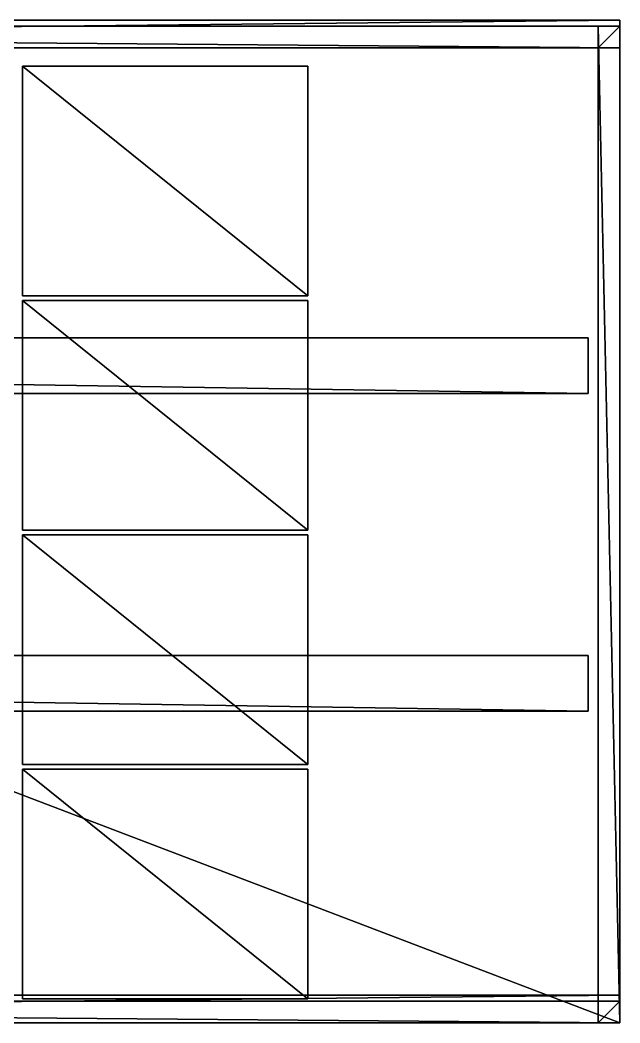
# Model space of a CAD drawing. Header units: millimetres. Extents: x -2500 to 6540, y -1255 to 1270.
# Drawn here: x 5030 to 6540, y -1255 to 1270 of the extents above; entities that cross this region are included whole.
import ezdxf

# ---------------------------------------------------------------- set-up
doc = ezdxf.new("R2010")
doc.units = ezdxf.units.MM

msp = doc.modelspace()

# ---------------------------------------------------------------- linework, layer by layer
at = {"layer": 'CAD_75LAB'}
for points in [[(6540, 1270, 1190), (6540, 1270, 1120), (-40, 1270, 1120)], [(6540, 1270, 1190), (-40, 1270, 1120), (-40, 1270, 1190)], [(6540, 1270, 1120), (-40, 1200, 1120), (-40, 1270, 1120)], [(6540, 1270, 1120), (6540, 1200, 1120), (-40, 1200, 1120)], [(6540, 1270, 1190), (-40, 1270, 1190), (-40, 1200, 1190)], [(6540, 1270, 1190), (-40, 1200, 1190), (6540, 1200, 1190)], [(6540, 1200, 1190), (6540, 1200, 1120), (6540, 1270, 1120)], [(6540, 1200, 1190), (6540, 1270, 1120), (6540, 1270, 1190)], [(6540, 1255, 1030), (-40, 1255, 1030), (-40, 1255, 1120)], [(6540, 1255, 1120), (6540, 1255, 1030), (-40, 1255, 1120)], [(6540, -1255, 1030), (-40, -1255, 1030), (-40, 1255, 1030)], [(6540, 1255, 1030), (6540, -1255, 1030), (-40, 1255, 1030)], [(6540, -1255, 1120), (-40, 1255, 1120), (-40, -1255, 1120)], [(6540, 1255, 1120), (-40, 1255, 1120), (6540, -1255, 1120)], [(6540, 1255, 3560), (-40, 1255, 3560), (-40, 1255, 3615)], [(6540, 1255, 3615), (6540, 1255, 3560), (-40, 1255, 3615)], [(6540, 1200, 3560), (-40, 1200, 3560), (-40, 1255, 3560)], [(6540, 1255, 3560), (6540, 1200, 3560), (-40, 1255, 3560)], [(6540, 1200, 3615), (-40, 1255, 3615), (-40, 1200, 3615)], [(6540, 1255, 3615), (-40, 1255, 3615), (6540, 1200, 3615)], [(6485, 1200, 3560), (6485, 1255, 1120), (6485, 1200, 1120)], [(6485, 1200, 3560), (6485, 1255, 3560), (6485, 1255, 1120)], [(6540, 1255, 3560), (6540, 1255, 1120), (6485, 1255, 1120)], [(6540, 1255, 3560), (6485, 1255, 1120), (6485, 1255, 3560)], [(6540, 1255, 1120), (6485, 1200, 1120), (6485, 1255, 1120)], [(6540, 1255, 1120), (6540, 1200, 1120), (6485, 1200, 1120)], [(6540, 1255, 3560), (6485, 1255, 3560), (6485, 1200, 3560)], [(6540, 1255, 3560), (6485, 1200, 3560), (6540, 1200, 3560)], [(6485, -1255, 3560), (6485, 1255, 3615), (6485, 1255, 3560)], [(6485, -1255, 3615), (6485, 1255, 3615), (6485, -1255, 3560)], [(6540, 1255, 3615), (6540, 1255, 3560), (6485, 1255, 3560)], [(6540, 1255, 3615), (6485, 1255, 3560), (6485, 1255, 3615)], [(6485, 1255, 3560), (6540, -1255, 3560), (6485, -1255, 3560)], [(6540, 1255, 3560), (6540, -1255, 3560), (6485, 1255, 3560)], [(6485, 1255, 3615), (6485, -1255, 3615), (6540, -1255, 3615)], [(6540, 1255, 3615), (6485, 1255, 3615), (6540, -1255, 3615)], [(6540, -1255, 1030), (6540, 1255, 1030), (6540, 1255, 1120)], [(6540, -1255, 1120), (6540, -1255, 1030), (6540, 1255, 1120)], [(6540, 1200, 3560), (6540, 1200, 1120), (6540, 1255, 1120)], [(6540, 1200, 3560), (6540, 1255, 1120), (6540, 1255, 3560)], [(6540, 1200, 3615), (6540, 1200, 3560), (6540, 1255, 3560)], [(6540, 1200, 3615), (6540, 1255, 3560), (6540, 1255, 3615)], [(6540, -1255, 3560), (6540, 1255, 3560), (6540, 1255, 3615)], [(6540, -1255, 3615), (6540, -1255, 3560), (6540, 1255, 3615)], [(6540, 1200, 3560), (-40, 1200, 3615), (-40, 1200, 3560)], [(6540, 1200, 3615), (-40, 1200, 3615), (6540, 1200, 3560)], [(6540, 1200, 1190), (-40, 1200, 1120), (6540, 1200, 1120)], [(6540, 1200, 1190), (-40, 1200, 1190), (-40, 1200, 1120)], [(6540, 1200, 3560), (6485, 1200, 1120), (6540, 1200, 1120)], [(6540, 1200, 3560), (6485, 1200, 3560), (6485, 1200, 1120)], [(5036, 576, 2178), (5036, 1154, 1123), (5036, 576, 1123)], [(5036, 576, 2178), (5036, 1154, 2178), (5036, 1154, 1123)], [(5036, 1154, 2178), (5754, 1154, 1123), (5036, 1154, 1123)], [(5754, 1154, 2178), (5754, 1154, 1123), (5036, 1154, 2178)], [(5754, 576, 1123), (5036, 576, 1123), (5036, 1154, 1123)], [(5754, 1154, 1123), (5754, 576, 1123), (5036, 1154, 1123)], [(5754, 576, 2178), (5036, 1154, 2178), (5036, 576, 2178)], [(5754, 1154, 2178), (5036, 1154, 2178), (5754, 576, 2178)], [(5036, 576, 3239), (5036, 1154, 2184), (5036, 576, 2184)], [(5036, 576, 3239), (5036, 1154, 3239), (5036, 1154, 2184)], [(5036, 1154, 3239), (5754, 1154, 2184), (5036, 1154, 2184)], [(5754, 1154, 3239), (5754, 1154, 2184), (5036, 1154, 3239)], [(5754, 576, 2184), (5036, 576, 2184), (5036, 1154, 2184)], [(5754, 1154, 2184), (5754, 576, 2184), (5036, 1154, 2184)], [(5754, 576, 3239), (5036, 1154, 3239), (5036, 576, 3239)], [(5754, 1154, 3239), (5036, 1154, 3239), (5754, 576, 3239)], [(5754, 576, 2178), (5754, 576, 1123), (5754, 1154, 1123)], [(5754, 576, 2178), (5754, 1154, 1123), (5754, 1154, 2178)], [(5754, 576, 3239), (5754, 576, 2184), (5754, 1154, 2184)], [(5754, 576, 3239), (5754, 1154, 2184), (5754, 1154, 3239)], [(5036, 576, 2178), (5036, 576, 1123), (5754, 576, 1123)], [(5754, 576, 2178), (5036, 576, 2178), (5754, 576, 1123)], [(5036, 576, 3239), (5036, 576, 2184), (5754, 576, 2184)], [(5754, 576, 3239), (5036, 576, 3239), (5754, 576, 2184)], [(5036, -14, 2178), (5036, 564, 1123), (5036, -14, 1123)], [(5036, -14, 2178), (5036, 564, 2178), (5036, 564, 1123)], [(5036, 564, 2178), (5754, 564, 1123), (5036, 564, 1123)], [(5754, 564, 2178), (5754, 564, 1123), (5036, 564, 2178)], [(5754, -14, 1123), (5036, -14, 1123), (5036, 564, 1123)], [(5754, 564, 1123), (5754, -14, 1123), (5036, 564, 1123)], [(5754, -14, 2178), (5036, 564, 2178), (5036, -14, 2178)], [(5754, 564, 2178), (5036, 564, 2178), (5754, -14, 2178)], [(5036, -14, 3239), (5036, 564, 2184), (5036, -14, 2184)], [(5036, -14, 3239), (5036, 564, 3239), (5036, 564, 2184)], [(5036, 564, 3239), (5754, 564, 2184), (5036, 564, 2184)], [(5754, 564, 3239), (5754, 564, 2184), (5036, 564, 3239)], [(5754, -14, 2184), (5036, -14, 2184), (5036, 564, 2184)], [(5754, 564, 2184), (5754, -14, 2184), (5036, 564, 2184)], [(5754, -14, 3239), (5036, 564, 3239), (5036, -14, 3239)], [(5754, 564, 3239), (5036, 564, 3239), (5754, -14, 3239)], [(5754, -14, 2178), (5754, -14, 1123), (5754, 564, 1123)], [(5754, -14, 2178), (5754, 564, 1123), (5754, 564, 2178)], [(5754, -14, 3239), (5754, -14, 2184), (5754, 564, 2184)], [(5754, -14, 3239), (5754, 564, 2184), (5754, 564, 3239)], [(6460, 470, 1030), (6460, 470, 780), (-2500, 470, 780)], [(6460, 470, 1030), (-2500, 470, 780), (-2500, 470, 1030)], [(6460, 330, 780), (-2500, 330, 780), (-2500, 470, 780)], [(6460, 470, 780), (6460, 330, 780), (-2500, 470, 780)], [(6460, 330, 1030), (-2500, 470, 1030), (-2500, 330, 1030)], [(6460, 470, 1030), (-2500, 470, 1030), (6460, 330, 1030)], [(6460, 470, 1030), (6460, 330, 780), (6460, 470, 780)], [(6460, 330, 1030), (6460, 330, 780), (6460, 470, 1030)], [(6460, 330, 1030), (-2500, 330, 780), (6460, 330, 780)], [(6460, 330, 1030), (-2500, 330, 1030), (-2500, 330, 780)], [(5036, -14, 2178), (5036, -14, 1123), (5754, -14, 1123)], [(5754, -14, 2178), (5036, -14, 2178), (5754, -14, 1123)], [(5036, -14, 3239), (5036, -14, 2184), (5754, -14, 2184)], [(5754, -14, 3239), (5036, -14, 3239), (5754, -14, 2184)], [(5036, -604, 2178), (5036, -26, 1123), (5036, -604, 1123)], [(5036, -604, 2178), (5036, -26, 2178), (5036, -26, 1123)], [(5036, -26, 2178), (5754, -26, 1123), (5036, -26, 1123)], [(5754, -26, 2178), (5754, -26, 1123), (5036, -26, 2178)], [(5754, -604, 1123), (5036, -604, 1123), (5036, -26, 1123)], [(5754, -26, 1123), (5754, -604, 1123), (5036, -26, 1123)], [(5754, -604, 2178), (5036, -26, 2178), (5036, -604, 2178)], [(5754, -26, 2178), (5036, -26, 2178), (5754, -604, 2178)], [(5036, -604, 3239), (5036, -26, 2184), (5036, -604, 2184)], [(5036, -604, 3239), (5036, -26, 3239), (5036, -26, 2184)], [(5036, -26, 3239), (5754, -26, 2184), (5036, -26, 2184)], [(5754, -26, 3239), (5754, -26, 2184), (5036, -26, 3239)], [(5754, -604, 2184), (5036, -604, 2184), (5036, -26, 2184)], [(5754, -26, 2184), (5754, -604, 2184), (5036, -26, 2184)], [(5754, -604, 3239), (5036, -26, 3239), (5036, -604, 3239)], [(5754, -26, 3239), (5036, -26, 3239), (5754, -604, 3239)], [(5754, -604, 2178), (5754, -604, 1123), (5754, -26, 1123)], [(5754, -604, 2178), (5754, -26, 1123), (5754, -26, 2178)], [(5754, -604, 3239), (5754, -604, 2184), (5754, -26, 2184)], [(5754, -604, 3239), (5754, -26, 2184), (5754, -26, 3239)], [(6460, -330, 1030), (6460, -330, 780), (-2500, -330, 780)], [(6460, -330, 1030), (-2500, -330, 780), (-2500, -330, 1030)], [(6460, -470, 780), (-2500, -470, 780), (-2500, -330, 780)], [(6460, -330, 780), (6460, -470, 780), (-2500, -330, 780)], [(6460, -470, 1030), (-2500, -330, 1030), (-2500, -470, 1030)], [(6460, -330, 1030), (-2500, -330, 1030), (6460, -470, 1030)], [(6460, -330, 1030), (6460, -470, 780), (6460, -330, 780)], [(6460, -470, 1030), (6460, -470, 780), (6460, -330, 1030)], [(6460, -470, 1030), (-2500, -470, 780), (6460, -470, 780)], [(6460, -470, 1030), (-2500, -470, 1030), (-2500, -470, 780)], [(5036, -604, 2178), (5036, -604, 1123), (5754, -604, 1123)], [(5754, -604, 2178), (5036, -604, 2178), (5754, -604, 1123)], [(5036, -604, 3239), (5036, -604, 2184), (5754, -604, 2184)], [(5754, -604, 3239), (5036, -604, 3239), (5754, -604, 2184)], [(5036, -1194, 2178), (5036, -616, 1123), (5036, -1194, 1123)], [(5036, -1194, 2178), (5036, -616, 2178), (5036, -616, 1123)], [(5036, -616, 2178), (5754, -616, 1123), (5036, -616, 1123)], [(5754, -616, 2178), (5754, -616, 1123), (5036, -616, 2178)], [(5754, -1194, 1123), (5036, -1194, 1123), (5036, -616, 1123)], [(5754, -616, 1123), (5754, -1194, 1123), (5036, -616, 1123)], [(5754, -1194, 2178), (5036, -616, 2178), (5036, -1194, 2178)], [(5754, -616, 2178), (5036, -616, 2178), (5754, -1194, 2178)], [(5036, -1194, 3239), (5036, -616, 2184), (5036, -1194, 2184)], [(5036, -1194, 3239), (5036, -616, 3239), (5036, -616, 2184)], [(5036, -616, 3239), (5754, -616, 2184), (5036, -616, 2184)], [(5754, -616, 3239), (5754, -616, 2184), (5036, -616, 3239)], [(5754, -1194, 2184), (5036, -1194, 2184), (5036, -616, 2184)], [(5754, -616, 2184), (5754, -1194, 2184), (5036, -616, 2184)], [(5754, -1194, 3239), (5036, -616, 3239), (5036, -1194, 3239)], [(5754, -616, 3239), (5036, -616, 3239), (5754, -1194, 3239)], [(5754, -1194, 2178), (5754, -1194, 1123), (5754, -616, 1123)], [(5754, -1194, 2178), (5754, -616, 1123), (5754, -616, 2178)], [(5754, -1194, 3239), (5754, -1194, 2184), (5754, -616, 2184)], [(5754, -1194, 3239), (5754, -616, 2184), (5754, -616, 3239)], [(6540, -1185, 1190), (6540, -1185, 1120), (-40, -1185, 1120)], [(6540, -1185, 1190), (-40, -1185, 1120), (-40, -1185, 1190)], [(6540, -1185, 1120), (-40, -1255, 1120), (-40, -1185, 1120)], [(6540, -1185, 1120), (6540, -1255, 1120), (-40, -1255, 1120)], [(6540, -1185, 1190), (-40, -1185, 1190), (-40, -1255, 1190)], [(6540, -1185, 1190), (-40, -1255, 1190), (6540, -1255, 1190)], [(6540, -1255, 1190), (6540, -1255, 1120), (6540, -1185, 1120)], [(6540, -1255, 1190), (6540, -1185, 1120), (6540, -1185, 1190)], [(6540, -1200, 3560), (-40, -1200, 3560), (-40, -1200, 3615)], [(6540, -1200, 3615), (6540, -1200, 3560), (-40, -1200, 3615)], [(6540, -1255, 3560), (-40, -1255, 3560), (-40, -1200, 3560)], [(6540, -1200, 3560), (6540, -1255, 3560), (-40, -1200, 3560)], [(6540, -1255, 3615), (-40, -1200, 3615), (-40, -1255, 3615)], [(6540, -1200, 3615), (-40, -1200, 3615), (6540, -1255, 3615)], [(5036, -1194, 2178), (5036, -1194, 1123), (5754, -1194, 1123)], [(5754, -1194, 2178), (5036, -1194, 2178), (5754, -1194, 1123)], [(5036, -1194, 3239), (5036, -1194, 2184), (5754, -1194, 2184)], [(5754, -1194, 3239), (5036, -1194, 3239), (5754, -1194, 2184)], [(6485, -1255, 3560), (6485, -1200, 1120), (6485, -1255, 1120)], [(6485, -1255, 3560), (6485, -1200, 3560), (6485, -1200, 1120)], [(6540, -1200, 3560), (6540, -1200, 1120), (6485, -1200, 1120)], [(6540, -1200, 3560), (6485, -1200, 1120), (6485, -1200, 3560)], [(6540, -1200, 1120), (6485, -1255, 1120), (6485, -1200, 1120)], [(6540, -1200, 1120), (6540, -1255, 1120), (6485, -1255, 1120)], [(6540, -1200, 3560), (6485, -1200, 3560), (6485, -1255, 3560)], [(6540, -1200, 3560), (6485, -1255, 3560), (6540, -1255, 3560)], [(6540, -1255, 3560), (6540, -1255, 1120), (6540, -1200, 1120)], [(6540, -1255, 3560), (6540, -1200, 1120), (6540, -1200, 3560)], [(6540, -1255, 3615), (6540, -1255, 3560), (6540, -1200, 3560)], [(6540, -1255, 3615), (6540, -1200, 3560), (6540, -1200, 3615)], [(6540, -1255, 1030), (-40, -1255, 1120), (-40, -1255, 1030)], [(6540, -1255, 1120), (-40, -1255, 1120), (6540, -1255, 1030)], [(6540, -1255, 3560), (-40, -1255, 3615), (-40, -1255, 3560)], [(6540, -1255, 3615), (-40, -1255, 3615), (6540, -1255, 3560)], [(6540, -1255, 1190), (-40, -1255, 1120), (6540, -1255, 1120)], [(6540, -1255, 1190), (-40, -1255, 1190), (-40, -1255, 1120)], [(6540, -1255, 3560), (6485, -1255, 1120), (6540, -1255, 1120)], [(6540, -1255, 3560), (6485, -1255, 3560), (6485, -1255, 1120)], [(6540, -1255, 3615), (6485, -1255, 3560), (6540, -1255, 3560)], [(6540, -1255, 3615), (6485, -1255, 3615), (6485, -1255, 3560)]]:
    msp.add_3dface(points, dxfattribs=at)

doc.saveas('drawing.dxf')
